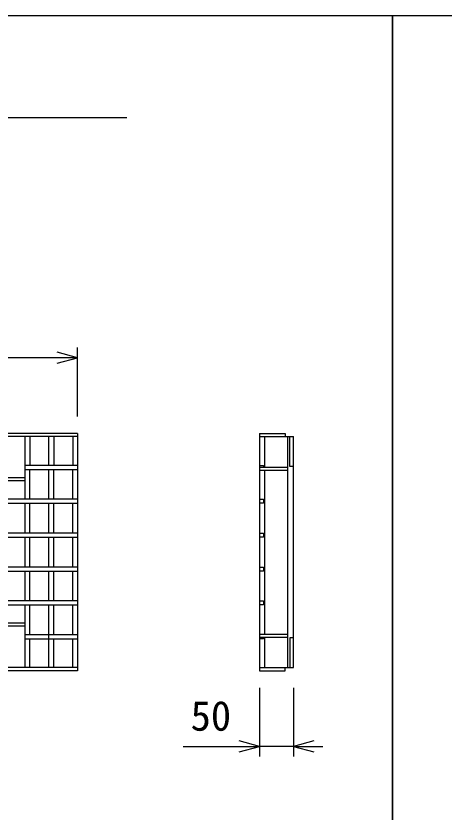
# Model space of a CAD drawing. Units: millimetres, scale not verified. Extents: x -25200 to 25200, y -8910 to 8910.
# Drawn here: x -15518 to -14886, y 2258 to 3433 of the extents above; entities that cross this region are included whole.
import ezdxf
from ezdxf.enums import TextEntityAlignment as Align

# ---------------------------------------------------------------- set-up
doc = ezdxf.new("R2010")
doc.units = ezdxf.units.MM
doc.header["$LTSCALE"] = 30
for name, color, linetype, lineweight in [('0-0_DIM', 7, 'Continuous', 25), ('0-2_HATCH', 6, 'Continuous', 25), ('0-7_TXT', 7, 'Continuous', 25)]:
    doc.layers.add(name, color=color, linetype=linetype, lineweight=lineweight)
doc.styles.add('ＭＳ ゴシック', font='')
doc.styles.get('ＭＳ ゴシック').set_extended_font_data('MS Gothic')

msp = doc.modelspace()

# ---------------------------------------------------------------- linework, layer by layer
at = {"layer": '0-0_DIM'}
for p, q in [((-15427.21, 2841.63), (-15427.21, 2943.22)), ((-15427.21, 2928.22), (-16422.21, 2928.22)), ((-15158.87, 2441.19), (-15158.87, 2339.6)), ((-15108.87, 2441.19), (-15108.87, 2339.6)), ((-15271.48, 2354.6), (-15158.87, 2354.6)), ((-15108.87, 2354.6), (-15158.87, 2354.6)), ((-15108.87, 2354.6), (-15065.4, 2354.6))]:
    msp.add_line(p, q, dxfattribs=at)
for points in [[(-15457.21, 2920.18), (-15427.21, 2928.22), (-15457.21, 2936.26)], [(-15188.87, 2346.56), (-15158.87, 2354.6), (-15188.87, 2362.64)], [(-15078.87, 2362.64), (-15108.87, 2354.6), (-15078.87, 2346.56)]]:
    msp.add_lwpolyline(points, dxfattribs=at)
at = {"layer": '0-2_HATCH'}
for p, q in [((-15427.21, 2816.41), (-16422.21, 2816.41)), ((-15427.21, 2811.91), (-16422.21, 2811.91)), ((-15504.78, 2719.41), (-15504.78, 2811.91)), ((-15497.78, 2811.91), (-15497.78, 2769.41)), ((-15469.5, 2769.41), (-15469.5, 2811.91)), ((-15462.5, 2811.91), (-15462.5, 2769.41)), ((-15434.21, 2811.91), (-15434.21, 2769.41)), ((-15427.21, 2816.41), (-15427.21, 2466.41)), ((-15158.87, 2816.41), (-15158.87, 2466.41)), ((-15158.87, 2811.91), (-15108.87, 2811.91)), ((-15150.87, 2766.91), (-15150.87, 2811.91)), ((-15116.87, 2470.91), (-15116.87, 2811.91)), ((-15108.87, 2470.91), (-15108.87, 2811.91)), ((-15427.21, 2769.41), (-15504.78, 2769.41)), ((-15504.78, 2763.41), (-15427.21, 2763.41)), ((-15497.78, 2719.41), (-15497.78, 2763.41)), ((-15469.5, 2719.41), (-15469.5, 2763.41)), ((-15462.5, 2719.41), (-15462.5, 2763.41)), ((-15434.21, 2719.41), (-15434.21, 2763.41)), ((-15158.87, 2766.91), (-15116.87, 2766.91)), ((-15158.87, 2762.41), (-15116.87, 2762.41)), ((-15150.87, 2520.41), (-15150.87, 2762.41)), ((-15504.78, 2750.91), (-15568.36, 2750.91)), ((-15504.78, 2746.41), (-15568.36, 2746.41)), ((-15427.21, 2719.41), (-16422.21, 2719.41)), ((-16422.21, 2713.41), (-15427.21, 2713.41)), ((-15504.78, 2669.41), (-15504.78, 2713.41)), ((-15497.78, 2669.41), (-15497.78, 2713.41)), ((-15469.5, 2669.41), (-15469.5, 2713.41)), ((-15462.5, 2669.41), (-15462.5, 2713.41)), ((-15434.21, 2669.41), (-15434.21, 2713.41)), ((-15427.21, 2669.41), (-16422.21, 2669.41)), ((-16422.21, 2663.41), (-15427.21, 2663.41)), ((-15504.78, 2619.41), (-15504.78, 2663.41)), ((-15497.78, 2619.41), (-15497.78, 2663.41)), ((-15469.5, 2619.41), (-15469.5, 2663.41)), ((-15462.5, 2619.41), (-15462.5, 2663.41)), ((-15434.21, 2619.41), (-15434.21, 2663.41)), ((-15427.21, 2619.41), (-16422.21, 2619.41)), ((-16422.21, 2613.41), (-15427.21, 2613.41)), ((-15504.78, 2569.41), (-15504.78, 2613.41)), ((-15497.78, 2569.41), (-15497.78, 2613.41)), ((-15469.5, 2569.41), (-15469.5, 2613.41)), ((-15462.5, 2569.41), (-15462.5, 2613.41)), ((-15434.21, 2569.41), (-15434.21, 2613.41)), ((-15427.21, 2569.41), (-16422.21, 2569.41)), ((-16422.21, 2563.41), (-15427.21, 2563.41)), ((-15504.78, 2470.91), (-15504.78, 2563.41)), ((-15497.78, 2519.41), (-15497.78, 2563.41)), ((-15469.5, 2470.91), (-15469.5, 2563.41)), ((-15462.5, 2519.41), (-15462.5, 2563.41)), ((-15434.21, 2519.41), (-15434.21, 2563.41)), ((-15504.78, 2536.41), (-15568.36, 2536.41)), ((-15504.78, 2531.91), (-15568.36, 2531.91)), ((-15427.21, 2519.41), (-15504.78, 2519.41)), ((-15158.87, 2520.41), (-15116.87, 2520.41)), ((-15158.87, 2515.91), (-15116.87, 2515.91)), ((-15150.87, 2470.91), (-15150.87, 2515.91)), ((-15504.78, 2513.41), (-15427.21, 2513.41)), ((-15497.78, 2470.91), (-15497.78, 2513.41)), ((-15462.5, 2470.91), (-15462.5, 2513.41)), ((-15434.21, 2470.91), (-15434.21, 2513.41)), ((-15427.21, 2470.91), (-16422.21, 2470.91)), ((-15158.87, 2470.91), (-15108.87, 2470.91)), ((-15427.21, 2466.41), (-16422.21, 2466.41))]:
    msp.add_line(p, q, dxfattribs=at)
for points in [[(-15158.87, 2816.41), (-15120.87, 2816.41), (-15120.87, 2811.91)], [(-15108.87, 2767.91), (-15113.87, 2767.91), (-15113.87, 2811.91)], [(-15158.87, 2769.41), (-15152.87, 2769.41), (-15152.87, 2766.91)], [(-15158.87, 2719.41), (-15152.87, 2719.41), (-15152.87, 2713.41), (-15158.87, 2713.41)], [(-15158.87, 2669.41), (-15152.87, 2669.41), (-15152.87, 2663.41), (-15158.87, 2663.41)], [(-15158.87, 2619.41), (-15152.87, 2619.41), (-15152.87, 2613.41), (-15158.87, 2613.41)], [(-15158.87, 2569.41), (-15152.87, 2569.41), (-15152.87, 2563.41), (-15158.87, 2563.41)], [(-15152.87, 2515.91), (-15152.87, 2513.41), (-15158.87, 2513.41)], [(-15108.87, 2514.91), (-15113.87, 2514.91), (-15113.87, 2470.91)], [(-15158.87, 2466.41), (-15120.87, 2466.41), (-15120.87, 2470.91)]]:
    msp.add_lwpolyline(points, dxfattribs=at)
at = {"layer": '0-7_TXT'}
msp.add_line((-16370.17, 3282.74), (-15354.58, 3282.74), dxfattribs=at)
for points in [[(-16762.38, 1082.74), (-14962.38, 1082.74), (-14962.38, 3432.74), (-16762.38, 3432.74)], [(-14962.38, 1082.74), (-13162.38, 1082.74), (-13162.38, 3432.74), (-14962.38, 3432.74)]]:
    msp.add_lwpolyline(points, close=True, dxfattribs=at)

# ---------------------------------------------------------------- texts
at = {"layer": '0-0_DIM', "style": 'ＭＳ ゴシック'}
msp.add_text('50', height=43.99, dxfattribs=at).set_placement((-15260.51, 2364.6), align=Align.BOTTOM_LEFT)

doc.saveas('drawing.dxf')
